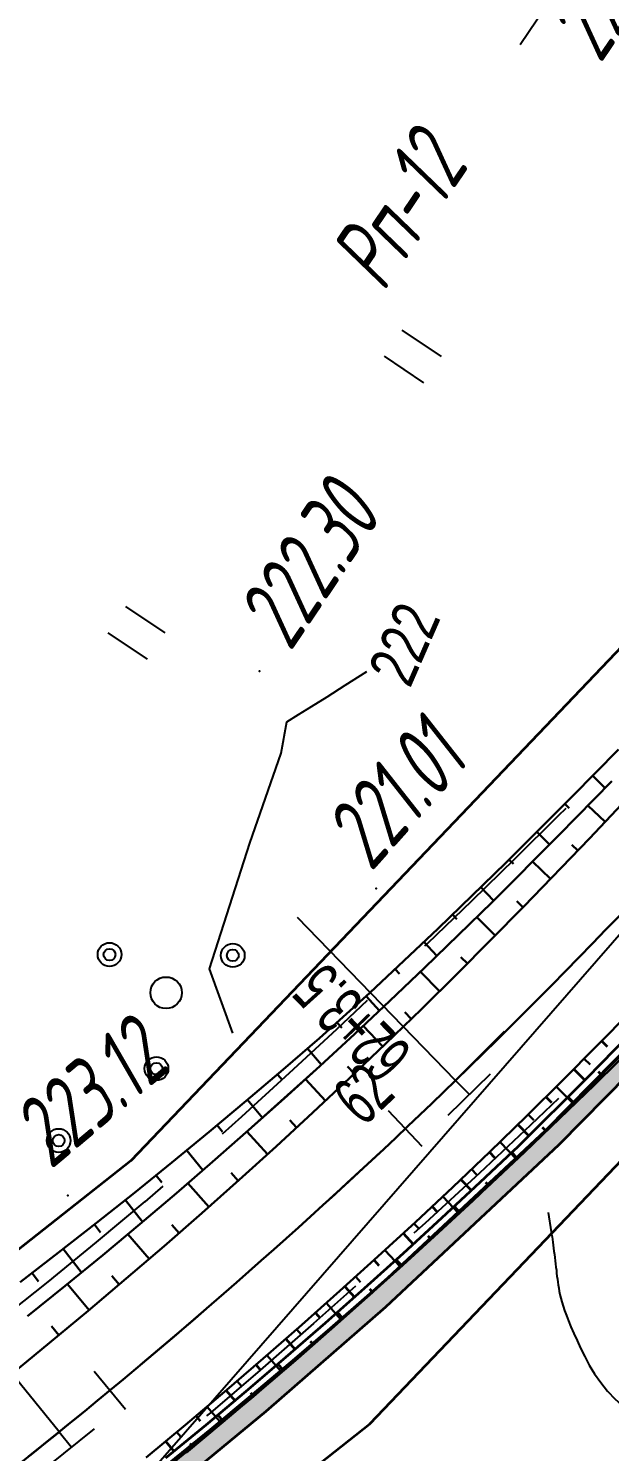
# Model space of a CAD drawing. Header units: millimetres. Extents: x -1799 to 6962, y -1020 to 4121.
# Drawn here: x 3488.3 to 3517.8, y 2716.5 to 2788.6 of the extents above; entities that cross this region are included whole.
import ezdxf
from ezdxf import colors
from ezdxf.entities.mleader import LeaderData, LeaderLine
from ezdxf.math import Vec2, Vec3

# ---------------------------------------------------------------- set-up
doc = ezdxf.new("R2010")
doc.units = ezdxf.units.MM
for name, pattern in [('CONTI', [0]), ('DASHED', [0.75, 0.5, -0.25]), ('STROT', [1.7, 0.5, -1.2])]:
    doc.linetypes.add(name, pattern=pattern)
for name, color, linetype, lineweight in [('10', 1, 'Continuous', 35), ('КОПИЯ_ОСЬ_13_ОТКОСЫ', 7, 'Continuous', 30), ('ОСЬ_ВЕРХ_ПОКРЫТИЯ_ОСЬ', 1, 'Continuous', 30), ('Ось_примыкания', 1, 'Continuous', 35), ('Отметки', 5, 'Continuous', 30), ('Тротуар', 40, 'Continuous', 35)]:
    doc.layers.add(name, color=color, linetype=linetype, lineweight=lineweight)
for name, color, linetype in [('GOR_BDEFAULT', 212, 'CONTI'), ('NAD_MDEFAULT', 7, 'CONTI'), ('PI_OTDEFAULT', 172, 'CONTI'), ('PI_TTDEFAULT', 5, 'CONTI'), ('SIT_LDEFAULT', 7, 'CONTI'), ('USLZNDEFAULT', 7, 'CONTI'), ('ZAPSKDEFAULT', 7, 'CONTI'), ('КОПИЯ_ОСЬ_ТАНГЕНСЫ', 1, 'Continuous'), ('ОСЬ_ВЕРХ_ПОКРЫТИЯ_ОТКОСЫ', 7, 'Continuous'), ('ОСЬ_ВЕРХ_ПОКРЫТИЯ_ПИКЕТЫ', 1, 'Continuous'), ('ОСЬ_ВЕРХ_ПОКРЫТИЯ_РАЗБИВКА_КРИВ', 1, 'Continuous'), ('ОСЬ_ВЕРХ_ПОКРЫТИЯ_ТАНГЕНСЫ', 1, 'Continuous'), ('разметка', 7, 'Continuous')]:
    doc.layers.add(name, color=color, linetype=linetype)
doc.styles.add('eskd', font='spds.shx', dxfattribs={"width": 1.2, "oblique": 15})
doc.styles.add('SHRFT', font='TXT', dxfattribs={"width": 3.5})
doc.styles.get("Standard").update_dxf_attribs({"font": 'arial.ttf'})
doc.styles.add('ГОСТ', font='', dxfattribs={"oblique": 15, "height": 4})
doc.styles.get('ГОСТ').set_extended_font_data('GOST type A')

# ---------------------------------------------------------------- blocks, each defined once
blk = doc.blocks.new('BL_2011')
at = {"color": 0}
for p, q in [((0, 0), (0, 2.4)), ((1.6, 0), (1.6, 2.4))]:
    blk.add_line(p, q, dxfattribs=at)
blk = doc.blocks.new('BL_2010')
at = {"color": 0}
for centre, radius in [((0, 5.78), 0.4), ((0, 3.46), 0.6), ((0, 3.46), 0.3), ((0, 0), 0.8), ((-3.46, -1.74), 0.6), ((-3.46, -1.74), 0.3), ((3.46, -1.74), 0.6), ((3.46, -1.74), 0.3), ((-5.78, -2.88), 0.4), ((5.78, -2.88), 0.4)]:
    blk.add_circle(centre, radius, dxfattribs=at)
blk = doc.blocks.new('BL_2009')
at = {"color": 0}
for centre, radius in [((0, 3.46), 0.6), ((0, 3.46), 0.3), ((0, 0), 0.8), ((-3.46, -1.74), 0.6), ((-3.46, -1.74), 0.3), ((3.46, -1.74), 0.6), ((3.46, -1.74), 0.3)]:
    blk.add_circle(centre, radius, dxfattribs=at)
blk = doc.blocks.new('*U52')
at = {"layer": 'КОПИЯ_ОСЬ_13_ОТКОСЫ'}
for points in [[(229.83, 498.363), (231.771, 499.852), (233.699, 501.358), (235.614, 502.879), (237.517, 504.416), (239.407, 505.969), (241.284, 507.538), (243.147, 509.122), (244.998, 510.722), (247.547, 513.015), (251.01, 516.279), (254.433, 519.602), (257.82, 522.976), (260.143, 525.335)], [(230.209, 496.637), (232.117, 498.176), (234.012, 499.731), (235.894, 501.302), (237.743, 502.871), (239.579, 504.456), (241.401, 506.055), (243.211, 507.67), (245.007, 509.299), (246.789, 510.942), (248.559, 512.601), (250.314, 514.273), (253.736, 517.609), (257.119, 520.998), (259.8, 523.743)], [(258.836, 524.005), (259.458, 523.393)], [(257.427, 522.586), (257.641, 522.371)], [(256.011, 521.174), (256.652, 520.53)], [(254.594, 519.762), (254.816, 519.54)], [(253.161, 518.367), (253.818, 517.69)], [(251.726, 516.974), (251.95, 516.743)], [(250.28, 515.592), (250.944, 514.888)], [(248.825, 514.22), (249.054, 513.977)], [(247.366, 512.852), (248.036, 512.108)], [(245.879, 511.515), (246.119, 511.248)], [(244.383, 510.187), (245.089, 509.373)], [(242.867, 508.882), (243.124, 508.582)], [(241.343, 507.588), (242.107, 506.682)], [(239.81, 506.304), (240.085, 505.972)], [(238.268, 505.03), (239.088, 504.03)], [(236.717, 503.767), (237.011, 503.403)], [(235.158, 502.514), (236.032, 501.418)], [(233.59, 501.272), (233.901, 500.877)], [(232.014, 500.041), (232.94, 498.848)], [(230.43, 498.821), (230.754, 498.397)]]:
    blk.add_lwpolyline(points, dxfattribs=at)
blk = doc.blocks.new('_None')

msp = doc.modelspace()

# ---------------------------------------------------------------- hatches: boundary and pattern name
at = {"layer": 'Тротуар', "lineweight": 30, "ltscale": 7}
msp.add_hatch(color=256, dxfattribs=at).paths.add_polyline_path([(3463.321, 2692.086), (3463.716, 2691.227), (3465.135, 2692.061), (3471.703, 2696.643), (3478.183, 2701.356), (3484.712, 2706.149), (3494.451, 2713.66), (3500.365, 2718.549), (3506.416, 2723.828), (3515.204, 2732.053), (3522.231, 2739.177), (3534.913, 2751.947), (3540.53, 2757.695), (3544.556, 2762.143), (3553.649, 2771.39), (3552.48, 2771.667), (3543.828, 2762.829), (3539.802, 2758.38), (3534.201, 2752.648), (3521.521, 2739.88), (3514.506, 2732.769), (3505.746, 2724.571), (3499.717, 2719.311), (3493.827, 2714.441), (3484.111, 2706.948), (3477.593, 2702.164), (3471.123, 2697.458), (3464.563, 2692.881)])

# ---------------------------------------------------------------- linework, layer by layer
at = {"layer": '10'}
for p, q in [((3592.506, 2834.923), (3493.496, 2731.233)), ((3505.616, 2717.913), (3605.106, 2822.113)), ((3505.616, 2717.913), (3605.106, 2822.113)), ((3493.496, 2731.233), (3483.276, 2723.163)), ((3493.686, 2708.503), (3505.616, 2717.913)), ((3493.686, 2708.503), (3505.616, 2717.913))]:
    msp.add_line(p, q, dxfattribs=at)
msp.add_lwpolyline([(3751.806, 3114.223), (3724.936, 3097.063), (3708.646, 3083.113), (3696.476, 3067.103), (3689.536, 3053.053), (3682.646, 3028.403), (3677.526, 3002.273), (3673.516, 2965.033), (3670.386, 2948.323), (3653.766, 2907.463), (3639.006, 2882.743), (3625.716, 2865.653), (3592.506, 2834.923), (3493.496, 2731.233), (3483.276, 2723.163), (3391.296, 2664.393), (3376.696, 2652.193), (3361.056, 2633.243), (3356.616, 2613.263), (3360.796, 2590.303)], dxfattribs=at)
at = {"layer": 'GOR_BDEFAULT', "color": 212, "elevation": 222, "flags": 128}
for points in [[(3498.672, 2737.689), (3497.492, 2740.961), (3499.537, 2747.32), (3501.122, 2751.879), (3501.402, 2753.469), (3501.992, 2753.829), (3502.662, 2754.249), (3503.442, 2754.739), (3504.362, 2755.319), (3505.452, 2756.019)], [(3514.652, 2728.609), (3514.802, 2727.629), (3514.822, 2727.509), (3514.842, 2727.379), (3514.862, 2727.249), (3514.882, 2727.109), (3514.892, 2726.959), (3514.912, 2726.809), (3514.932, 2726.649), (3514.962, 2726.489), (3514.982, 2726.329), (3515.002, 2726.169), (3515.022, 2726.009), (3515.042, 2725.849), (3515.062, 2725.689), (3515.072, 2725.539), (3515.092, 2725.379), (3515.112, 2725.229), (3515.132, 2725.089), (3515.152, 2724.939), (3515.182, 2724.779), (3515.212, 2724.619), (3515.242, 2724.449), (3515.292, 2724.279), (3515.342, 2724.079), (3515.412, 2723.869), (3515.482, 2723.639), (3515.572, 2723.389), (3515.682, 2723.119), (3515.802, 2722.819), (3515.942, 2722.489), (3516.112, 2722.129), (3516.292, 2721.739), (3516.502, 2721.319), (3516.732, 2720.879), (3517.002, 2720.439), (3517.312, 2719.999), (3517.652, 2719.559), (3518.042, 2719.149), (3518.482, 2718.759), (3518.972, 2718.399), (3519.522, 2718.089), (3520.132, 2717.819), (3520.802, 2717.619), (3521.532, 2717.489), (3522.342, 2717.429), (3523.232, 2717.469)], [(3514.652, 2728.609), (3514.802, 2727.629), (3514.822, 2727.509), (3514.842, 2727.379), (3514.862, 2727.249), (3514.882, 2727.109), (3514.892, 2726.959), (3514.912, 2726.809), (3514.932, 2726.649), (3514.962, 2726.489), (3514.982, 2726.329), (3515.002, 2726.169), (3515.022, 2726.009), (3515.042, 2725.849), (3515.062, 2725.689), (3515.072, 2725.539), (3515.092, 2725.379), (3515.112, 2725.229), (3515.132, 2725.089), (3515.152, 2724.939), (3515.182, 2724.779), (3515.212, 2724.619), (3515.242, 2724.449), (3515.292, 2724.279), (3515.342, 2724.079), (3515.412, 2723.869), (3515.482, 2723.639), (3515.572, 2723.389), (3515.682, 2723.119), (3515.802, 2722.819), (3515.942, 2722.489), (3516.112, 2722.129), (3516.292, 2721.739), (3516.502, 2721.319), (3516.732, 2720.879), (3517.002, 2720.439), (3517.312, 2719.999), (3517.652, 2719.559), (3518.042, 2719.149), (3518.482, 2718.759), (3518.972, 2718.399), (3519.522, 2718.089), (3520.132, 2717.819), (3520.802, 2717.619), (3521.532, 2717.489), (3522.342, 2717.429), (3523.232, 2717.469)]]:
    msp.add_lwpolyline(points, dxfattribs=at)
at = {"layer": 'NAD_MDEFAULT', "color": 0}
msp.add_line((3513.223, 2787.767), (3523.498, 2803), dxfattribs=at)
at = {"layer": 'PI_TTDEFAULT', "color": 5}
for p in [(3500.022, 2756.039, 222.296), (3505.932, 2745.019, 221.01), (3490.312, 2729.469, 223.123)]:
    msp.add_point(p, dxfattribs=at)
at = {"layer": 'SIT_LDEFAULT', "color": 7}
for p, q in [((3512.982, 2746.549), (3515.172, 2748.719)), ((3515.172, 2748.719), (3515.552, 2749.099)), ((3510.772, 2744.389), (3512.982, 2746.549)), ((3508.542, 2742.249), (3510.772, 2744.389)), ((3508.402, 2742.119), (3508.542, 2742.249)), ((3503.932, 2737.889), (3505.502, 2739.369)), ((3501.542, 2735.679), (3503.932, 2737.889)), ((3499.122, 2733.469), (3501.542, 2735.679)), ((3515.172, 2734.379), (3513.752, 2733.029)), ((3498.142, 2732.589), (3499.122, 2733.469)), ((3513.752, 2733.029), (3511.172, 2730.609)), ((3511.172, 2730.609), (3508.412, 2728.069)), ((3494.222, 2729.149), (3495.142, 2729.949)), ((3491.772, 2727.099), (3494.222, 2729.159)), ((3508.412, 2728.069), (3507.842, 2727.559)), ((3489.322, 2725.099), (3491.772, 2727.099)), ((3487.422, 2723.589), (3489.322, 2725.099)), ((3504.882, 2724.879), (3502.762, 2722.989)), ((3502.762, 2722.989), (3500.052, 2720.619)), ((3500.052, 2720.619), (3497.532, 2718.469)), ((3497.532, 2718.469), (3497.342, 2718.309))]:
    msp.add_line(p, q, dxfattribs=at)
at = {"layer": 'КОПИЯ_ОСЬ_13_ОТКОСЫ'}
for points in [[(3486.745, 2719.849), (3489.39, 2722.007), (3491.338, 2723.625), (3493.272, 2725.259), (3495.191, 2726.91), (3497.097, 2728.577), (3498.988, 2730.261), (3500.865, 2731.96), (3502.727, 2733.676), (3504.575, 2735.407), (3506.408, 2737.154), (3508.226, 2738.917), (3510.028, 2740.695), (3513.407, 2744.102), (3516.745, 2747.559), (3520.021, 2751.033)], [(3488.276, 2723.36), (3490.184, 2724.9), (3492.079, 2726.455), (3493.961, 2728.026), (3495.81, 2729.595), (3497.645, 2731.18), (3499.468, 2732.779), (3501.277, 2734.393), (3503.074, 2736.022), (3504.856, 2737.666), (3506.625, 2739.324), (3508.381, 2740.997), (3511.803, 2744.333), (3515.186, 2747.721), (3517.866, 2750.467)], [(3517.53, 2748.392), (3516.65, 2749.221)], [(3516.151, 2746.944), (3515.847, 2747.237)], [(3514.762, 2745.505), (3513.851, 2746.384)], [(3513.372, 2744.066), (3513.06, 2744.376)], [(3511.963, 2742.646), (3511.026, 2743.576)], [(3510.555, 2741.226), (3510.229, 2741.55)], [(3509.139, 2739.814), (3508.171, 2740.796)], [(3494.285, 2716.192), (3496.276, 2717.847), (3498.253, 2719.519), (3500.216, 2721.208), (3502.164, 2722.913), (3504.098, 2724.635), (3506.017, 2726.373), (3507.921, 2728.127), (3509.81, 2729.898), (3511.684, 2731.684), (3513.542, 2733.486), (3515.386, 2735.305), (3518.841, 2738.789)], [(3495.466, 2715.947), (3497.523, 2717.623), (3499.566, 2719.317), (3501.595, 2721.028), (3503.608, 2722.758), (3505.606, 2724.504), (3507.589, 2726.268), (3509.556, 2728.049), (3511.508, 2729.847), (3513.444, 2731.662), (3517, 2735.078), (3520.501, 2738.541)], [(3507.71, 2738.414), (3507.377, 2738.757)], [(3506.273, 2737.024), (3505.279, 2738.059)], [(3516.472, 2736.399), (3516.773, 2736.1)], [(3504.826, 2735.644), (3504.483, 2736.005)], [(3503.369, 2734.273), (3502.35, 2735.363)], [(3515.061, 2734.982), (3515.958, 2734.077)], [(3513.636, 2733.578), (3513.923, 2733.284)], [(3501.903, 2732.912), (3501.553, 2733.292)], [(3500.428, 2731.562), (3499.387, 2732.707)], [(3512.202, 2732.184), (3513.059, 2731.297)], [(3498.944, 2730.221), (3498.587, 2730.619)], [(3510.759, 2730.799), (3511.031, 2730.514)], [(3497.451, 2728.89), (3496.388, 2730.091)], [(3509.307, 2729.424), (3510.118, 2728.563)], [(3495.949, 2727.569), (3495.585, 2727.986)], [(3507.846, 2728.058), (3508.103, 2727.781)], [(3494.438, 2726.259), (3493.355, 2727.517)], [(3506.376, 2726.702), (3507.141, 2725.867)], [(3491.391, 2723.669), (3490.288, 2724.984)], [(3492.919, 2724.959), (3492.548, 2725.395)], [(3504.897, 2725.355), (3505.139, 2725.088)], [(3503.41, 2724.019), (3504.13, 2723.211)], [(3489.853, 2722.389), (3489.477, 2722.844)], [(3501.913, 2722.692), (3502.141, 2722.434)], [(3500.408, 2721.375), (3501.085, 2720.596)], [(3498.894, 2720.068), (3499.107, 2719.819)], [(3497.372, 2718.77), (3498.006, 2718.021)], [(3495.841, 2717.483), (3496.04, 2717.245)]]:
    msp.add_lwpolyline(points, dxfattribs=at)
at = {"layer": 'КОПИЯ_ОСЬ_ТАНГЕНСЫ'}
msp.add_line((3493.657, 2714.505), (3568.792, 2800.619), dxfattribs=at)
at = {"layer": 'ОСЬ_ВЕРХ_ПОКРЫТИЯ_ОСЬ'}
msp.add_lwpolyline([(3488.327, 2716.252), (3489.099, 2716.871), (3489.869, 2717.492), (3489.869, 2717.492, 0.022384), (3509.959, 2735.301), (3509.959, 2735.301), (3510.662, 2735.985), (3511.362, 2736.671), (3512.061, 2737.359), (3512.757, 2738.049), (3513.451, 2738.741), (3514.143, 2739.436), (3514.833, 2740.132), (3515.521, 2740.83), (3516.207, 2741.531), (3516.892, 2742.233), (3517.574, 2742.937), (3518.255, 2743.642)], format="xyb", dxfattribs=at)
at = {"layer": 'ОСЬ_ВЕРХ_ПОКРЫТИЯ_ОТКОСЫ'}
msp.add_lwpolyline([(3494.285, 2716.192), (3496.276, 2717.847), (3498.253, 2719.519), (3500.216, 2721.208), (3502.164, 2722.913), (3504.098, 2724.635), (3506.017, 2726.373), (3507.921, 2728.127), (3509.81, 2729.898), (3511.684, 2731.684), (3513.542, 2733.486), (3515.386, 2735.305), (3518.841, 2738.789), (3522.245, 2742.314), (3525.578, 2745.848), (3529.48, 2750.079), (3533.336, 2754.342), (3534.612, 2755.769), (3535.884, 2757.198), (3537.786, 2759.344), (3539.681, 2761.495), (3542.198, 2764.365), (3547.113, 2769.993)], dxfattribs=at)
at = {"layer": 'ОСЬ_ВЕРХ_ПОКРЫТИЯ_ПИКЕТЫ'}
for p, q in [((3508.269, 2731.95), (3506.55, 2733.765)), ((3508.269, 2731.95), (3506.55, 2733.765)), ((3493.239, 2718.636), (3491.645, 2720.561))]:
    msp.add_line(p, q, dxfattribs=at)
at = {"layer": 'ОСЬ_ВЕРХ_ПОКРЫТИЯ_РАЗБИВКА_КРИВ'}
for p, q in [((3509.959, 2735.301), (3501.953, 2743.557)), ((3509.578, 2733.539), (3511.732, 2735.627)), ((3509.959, 2735.301), (3510.655, 2734.583)), ((3489.869, 2717.492), (3481.689, 2727.596)), ((3489.332, 2715.771), (3491.664, 2717.658)), ((3489.869, 2717.492), (3490.498, 2716.715))]:
    msp.add_line(p, q, dxfattribs=at)
at = {"layer": 'ОСЬ_ВЕРХ_ПОКРЫТИЯ_ТАНГЕНСЫ'}
msp.add_line((3493.657, 2714.505), (3568.792, 2800.619), dxfattribs=at)
at = {"layer": 'Ось_примыкания', "color": 0}
for p, q in [((3517.359, 2737.294), (3517.633, 2737.022)), ((3515.951, 2735.874), (3516.508, 2735.321)), ((3517.343, 2735.59), (3517.197, 2735.732)), ((3514.533, 2734.463), (3514.808, 2734.184)), ((3515.928, 2734.176), (3515.644, 2734.463)), ((3513.105, 2733.062), (3513.66, 2732.49)), ((3514.506, 2732.769), (3514.366, 2732.911)), ((3511.669, 2731.67), (3511.942, 2731.384)), ((3513.079, 2731.369), (3512.805, 2731.656)), ((3510.222, 2730.29), (3510.76, 2729.726)), ((3511.63, 2729.99), (3511.491, 2730.135)), ((3508.766, 2728.919), (3509.028, 2728.639)), ((3510.174, 2728.618), (3509.894, 2728.92)), ((3507.302, 2727.557), (3507.811, 2727.003)), ((3508.707, 2727.259), (3508.567, 2727.413)), ((3505.829, 2726.203), (3506.076, 2725.93)), ((3507.231, 2725.909), (3506.95, 2726.221)), ((3504.347, 2724.86), (3504.833, 2724.324)), ((3505.746, 2724.571), (3505.605, 2724.727)), ((3502.855, 2723.528), (3503.092, 2723.262)), ((3504.251, 2723.242), (3503.969, 2723.56)), ((3501.355, 2722.205), (3501.815, 2721.679)), ((3502.748, 2721.922), (3502.607, 2722.083)), ((3499.848, 2720.891), (3500.071, 2720.632)), ((3501.237, 2720.612), (3500.956, 2720.939)), ((3498.331, 2719.587), (3498.768, 2719.079)), ((3499.717, 2719.311), (3499.578, 2719.477)), ((3498.19, 2718.021), (3497.907, 2718.356)), ((3496.805, 2718.295), (3497.018, 2718.042)), ((3495.271, 2717.012), (3495.684, 2716.514)), ((3496.652, 2716.742), (3496.511, 2716.911))]:
    msp.add_line(p, q, dxfattribs=at)
for points in [[(3496.304, 2716.452), (3498.165, 2717.999), (3500.013, 2719.561), (3501.85, 2721.138), (3503.673, 2722.729), (3505.484, 2724.335), (3507.282, 2725.955), (3509.067, 2727.589), (3510.84, 2729.237), (3513.417, 2731.69), (3516.92, 2735.159), (3520.366, 2738.673), (3523.761, 2742.225), (3524.435, 2742.94), (3525.106, 2743.656), (3529.243, 2747.693), (3533.332, 2751.767), (3537.38, 2755.869), (3539.39, 2757.927), (3541.32, 2760.053), (3543.883, 2762.89), (3550.753, 2770.063)], [(3495.275, 2716.177), (3497.319, 2717.862), (3499.347, 2719.565), (3501.361, 2721.285), (3503.361, 2723.022), (3505.345, 2724.777), (3507.314, 2726.548), (3509.268, 2728.337), (3511.206, 2730.142), (3513.142, 2731.974), (3516.633, 2735.446), (3520.068, 2738.963)]]:
    msp.add_lwpolyline(points, dxfattribs=at)
at = {"layer": 'разметка', "linetype": 'STROT', "lineweight": 30, "ltscale": 7}
msp.add_lwpolyline([(3494.655, 2721.449, 0.017206), (3509.959, 2735.301, 0.020745), (3544.097, 2772.31, 0.020352)], format="xyb", dxfattribs=at)
at = {"layer": 'разметка', "linetype": 'DASHED', "lineweight": 30, "ltscale": 14}
msp.add_lwpolyline([(3454.231, 2692.084, 0.023402), (3485.811, 2714.264, 0.009389), (3494.655, 2721.449, 0.01029)], format="xyb", dxfattribs=at)
at = {"layer": 'Тротуар', "linetype": 'Continuous'}
for points in [[(3464.563, 2692.881), (3471.123, 2697.458), (3477.593, 2702.164), (3484.111, 2706.948), (3493.827, 2714.441), (3499.717, 2719.311), (3505.746, 2724.571), (3514.506, 2732.769), (3521.521, 2739.88), (3534.201, 2752.648), (3539.802, 2758.38), (3543.828, 2762.829), (3552.48, 2771.667)], [(3465.135, 2692.061), (3471.703, 2696.643), (3478.183, 2701.356), (3484.712, 2706.149), (3494.451, 2713.66), (3500.365, 2718.549), (3506.416, 2723.828), (3515.204, 2732.053), (3522.231, 2739.177), (3534.913, 2751.947), (3540.53, 2757.695), (3544.556, 2762.143), (3553.195, 2770.967)]]:
    msp.add_lwpolyline(points, dxfattribs=at)

# ---------------------------------------------------------------- block references
at = {"layer": 'USLZNDEFAULT', "color": 7, "rotation": 56}
for name, p in [('BL_2009', (3495.292, 2739.739)), ('BL_2009', (3486.472, 2730.359)), ('BL_2010', (3524.802, 2726.249))]:
    msp.add_blockref(name, p, dxfattribs=at)
at = {"layer": 'ZAPSKDEFAULT', "color": 7, "rotation": 56}
for p in [(3508.352, 2770.639), (3494.352, 2756.639)]:
    msp.add_blockref('BL_2011', p, dxfattribs=at)
at = {"layer": 'КОПИЯ_ОСЬ_13_ОТКОСЫ'}
msp.add_blockref('*U52', (3258.067, 2226.724), dxfattribs=at)

# ---------------------------------------------------------------- texts
at = {"layer": 'GOR_BDEFAULT', "color": 212, "style": 'SHRFT', "width": 0.75}
msp.add_text('222', height=2.3625, rotation=66.39146, dxfattribs=at).set_placement((3507.644, 2755.123, 222))
at = {"layer": 'NAD_MDEFAULT', "color": 7, "style": 'eskd', "oblique": 10, "width": 0.8}
for s, p in [(' 221.69', (3516.487, 2785.565)), (' Рп-12', (3505.504, 2773.975))]:
    msp.add_text(s, height=3.5, rotation=56, dxfattribs=at).set_placement(p)
at = {"layer": 'PI_OTDEFAULT', "color": 172, "style": 'eskd', "oblique": 10, "width": 0.8}
for s, rotation, p in [('222.30', 56, (3501.582, 2756.969)), ('221.01', 48.23608, (3505.675, 2745.819)), ('223.12', 40, (3489.442, 2730.749))]:
    msp.add_text(s, height=3.5, rotation=rotation, dxfattribs=at).set_placement(p)
at = {"layer": 'ОСЬ_ВЕРХ_ПОКРЫТИЯ_ПИКЕТЫ', "width": 0.6}
msp.add_text('62', height=2.5, rotation=43.44619, dxfattribs=at).set_placement((3505.289, 2732.915))
at = {"layer": 'ОСЬ_ВЕРХ_ПОКРЫТИЯ_РАЗБИВКА_КРИВ', "width": 0.6}
msp.add_text('62+3.5', height=2.5, rotation=134.12054, dxfattribs=at).set_placement((3507.86, 2736.748))

# ---------------------------------------------------------------- leaders
at = {"layer": 'Отметки', "ltscale": 0.2}
ml = msp.add_multileader_mtext('Standard', dxfattribs=at)
ml.set_content('222,52', color=256, style='ГОСТ')
ml.set_leader_properties()
ml.set_arrow_properties(name='NONE')
ml.build(insert=Vec2(0, 0))
ml.multileader.update_dxf_attribs({"text_left_attachment_type": 6, "text_right_attachment_type": 6, "dogleg_length": 0.36, "arrow_head_size": 2})
ctx = ml.context
ctx.base_point, ctx.arrow_head_size, ctx.landing_gap_size, ctx.plane_origin, ctx.plane_x_axis, ctx.plane_y_axis = Vec3(3486.987, 2788.117), 2, 0, Vec3(3578.886, 2762.943), Vec3(0.635521, 0.772084), Vec3(-0.772084, 0.635521)
ctx.left_attachment, ctx.right_attachment, ctx.text_align_type = 6, 6, 2
notes = []
notes.append((ctx, [(1, (1, 1, 0), (3500.235, 2804.212), (-0.635521, -0.772084), 0.36, [(0, [(3547.665, 2776.405)], 0, [])])]))
ctx.mtext.insert, ctx.mtext.text_direction, ctx.mtext.rotation, ctx.mtext.alignment, ctx.mtext.line_spacing_style, ctx.mtext.flow_direction = Vec3(3496.455, 2806.858), Vec3(0.635521, 0.772084), 0.882113, 3, 2, 5
for ctx, leaders in notes:
    for number, flags, end, landing, length, lines in leaders:
        leader = LeaderData()
        leader.index, (leader.has_last_leader_line, leader.has_dogleg_vector, leader.attachment_direction) = number, flags
        leader.last_leader_point, leader.dogleg_vector, leader.dogleg_length = Vec3(end), Vec3(landing), length
        for number, points, colour, breaks in lines:
            line = LeaderLine()
            line.index, line.vertices, line.color, line.breaks = number, Vec3.list(points), colors.encode_raw_color(colour), breaks
            leader.lines.append(line)
        ctx.leaders.append(leader)

doc.saveas('drawing.dxf')
